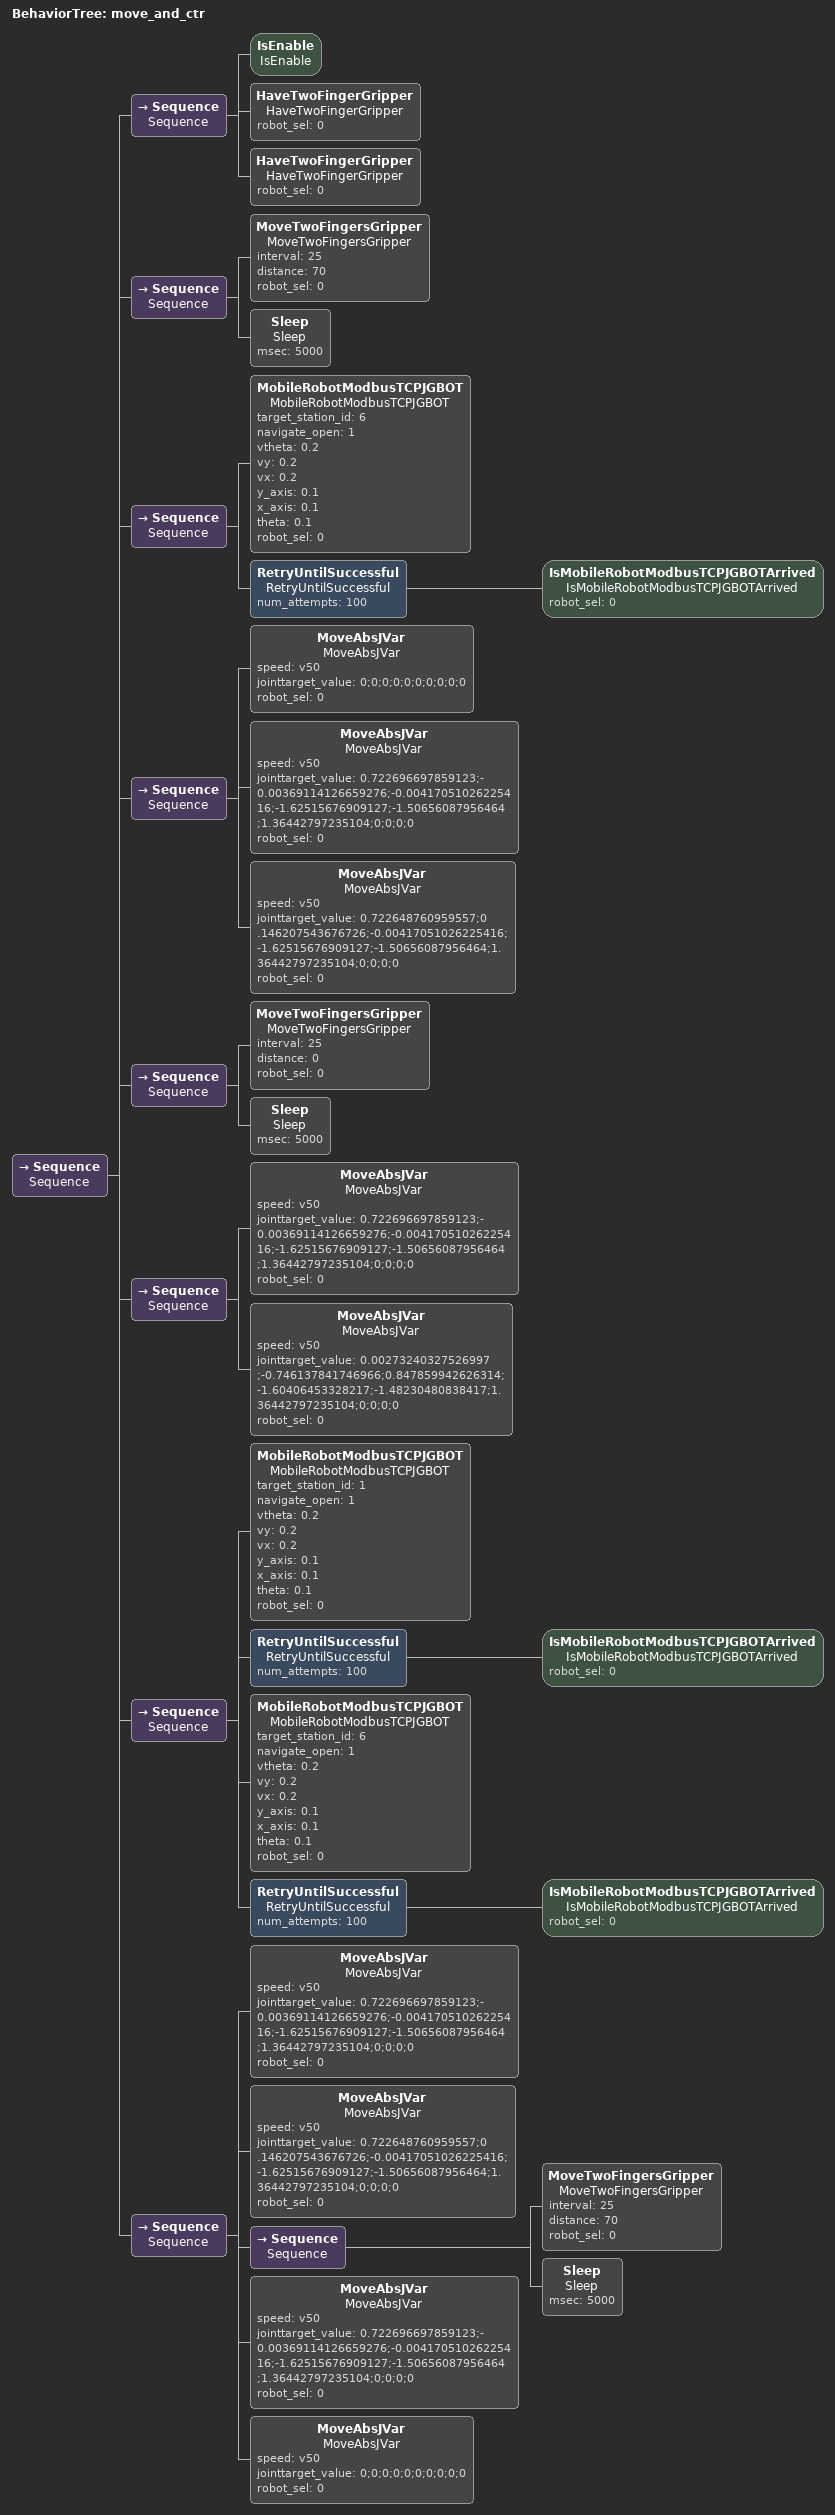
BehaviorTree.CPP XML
<root BTCPP_format="4">
    <BehaviorTree ID="move_and_ctr">
        <Sequence name="Sequence">
            <Sequence name="Sequence">
                <IsEnable name="IsEnable"/>
                <HaveTwoFingerGripper name="HaveTwoFingerGripper" robot_sel="0"/>
                <HaveTwoFingerGripper name="HaveTwoFingerGripper" robot_sel="0"/>
            </Sequence>
            <Sequence name="Sequence">
                <MoveTwoFingersGripper name="MoveTwoFingersGripper" interval="25" distance="70" robot_sel="0"/>
                <Sleep name="Sleep" msec="5000"/>
            </Sequence>
            <Sequence name="Sequence">
                <MobileRobotModbusTCPJGBOT name="MobileRobotModbusTCPJGBOT" target_station_id="6" navigate_open="1" vtheta="0.2" vy="0.2" vx="0.2" y_axis="0.1" x_axis="0.1" theta="0.1" robot_sel="0"/>
                <RetryUntilSuccessful name="RetryUntilSuccessful" num_attempts="100">
                    <IsMobileRobotModbusTCPJGBOTArrived name="IsMobileRobotModbusTCPJGBOTArrived" robot_sel="0"/>
                </RetryUntilSuccessful>
            </Sequence>
            <Sequence name="Sequence">
                <MoveAbsJVar name="MoveAbsJVar" speed="v50" jointtarget_value="0;0;0;0;0;0;0;0;0;0" robot_sel="0"/>
                <MoveAbsJVar name="MoveAbsJVar" speed="v50" jointtarget_value="0.722696697859123;-0.00369114126659276;-0.00417051026225416;-1.62515676909127;-1.50656087956464;1.36442797235104;0;0;0;0" robot_sel="0"/>
                <MoveAbsJVar name="MoveAbsJVar" speed="v50" jointtarget_value="0.722648760959557;0.146207543676726;-0.00417051026225416;-1.62515676909127;-1.50656087956464;1.36442797235104;0;0;0;0" robot_sel="0"/>
            </Sequence>
            <Sequence name="Sequence">
                <MoveTwoFingersGripper name="MoveTwoFingersGripper" interval="25" distance="0" robot_sel="0"/>
                <Sleep name="Sleep" msec="5000"/>
            </Sequence>
            <Sequence name="Sequence">
                <MoveAbsJVar name="MoveAbsJVar" speed="v50" jointtarget_value="0.722696697859123;-0.00369114126659276;-0.00417051026225416;-1.62515676909127;-1.50656087956464;1.36442797235104;0;0;0;0" robot_sel="0"/>
                <MoveAbsJVar name="MoveAbsJVar" speed="v50" jointtarget_value="0.00273240327526997;-0.746137841746966;0.847859942626314;-1.60406453328217;-1.48230480838417;1.36442797235104;0;0;0;0" robot_sel="0"/>
            </Sequence>
            <Sequence name="Sequence">
                <MobileRobotModbusTCPJGBOT name="MobileRobotModbusTCPJGBOT" target_station_id="1" navigate_open="1" vtheta="0.2" vy="0.2" vx="0.2" y_axis="0.1" x_axis="0.1" theta="0.1" robot_sel="0"/>
                <RetryUntilSuccessful name="RetryUntilSuccessful" num_attempts="100">
                    <IsMobileRobotModbusTCPJGBOTArrived name="IsMobileRobotModbusTCPJGBOTArrived" robot_sel="0"/>
                </RetryUntilSuccessful>
                <MobileRobotModbusTCPJGBOT name="MobileRobotModbusTCPJGBOT" target_station_id="6" navigate_open="1" vtheta="0.2" vy="0.2" vx="0.2" y_axis="0.1" x_axis="0.1" theta="0.1" robot_sel="0"/>
                <RetryUntilSuccessful name="RetryUntilSuccessful" num_attempts="100">
                    <IsMobileRobotModbusTCPJGBOTArrived name="IsMobileRobotModbusTCPJGBOTArrived" robot_sel="0"/>
                </RetryUntilSuccessful>
            </Sequence>
            <Sequence name="Sequence">
                <MoveAbsJVar name="MoveAbsJVar" speed="v50" jointtarget_value="0.722696697859123;-0.00369114126659276;-0.00417051026225416;-1.62515676909127;-1.50656087956464;1.36442797235104;0;0;0;0" robot_sel="0"/>
                <MoveAbsJVar name="MoveAbsJVar" speed="v50" jointtarget_value="0.722648760959557;0.146207543676726;-0.00417051026225416;-1.62515676909127;-1.50656087956464;1.36442797235104;0;0;0;0" robot_sel="0"/>
                <Sequence name="Sequence">
                    <MoveTwoFingersGripper name="MoveTwoFingersGripper" interval="25" distance="70" robot_sel="0"/>
                    <Sleep name="Sleep" msec="5000"/>
                </Sequence>
                <MoveAbsJVar name="MoveAbsJVar" speed="v50" jointtarget_value="0.722696697859123;-0.00369114126659276;-0.00417051026225416;-1.62515676909127;-1.50656087956464;1.36442797235104;0;0;0;0" robot_sel="0"/>
                <MoveAbsJVar name="MoveAbsJVar" speed="v50" jointtarget_value="0;0;0;0;0;0;0;0;0;0" robot_sel="0"/>
            </Sequence>
        </Sequence>
    </BehaviorTree>
</root>
